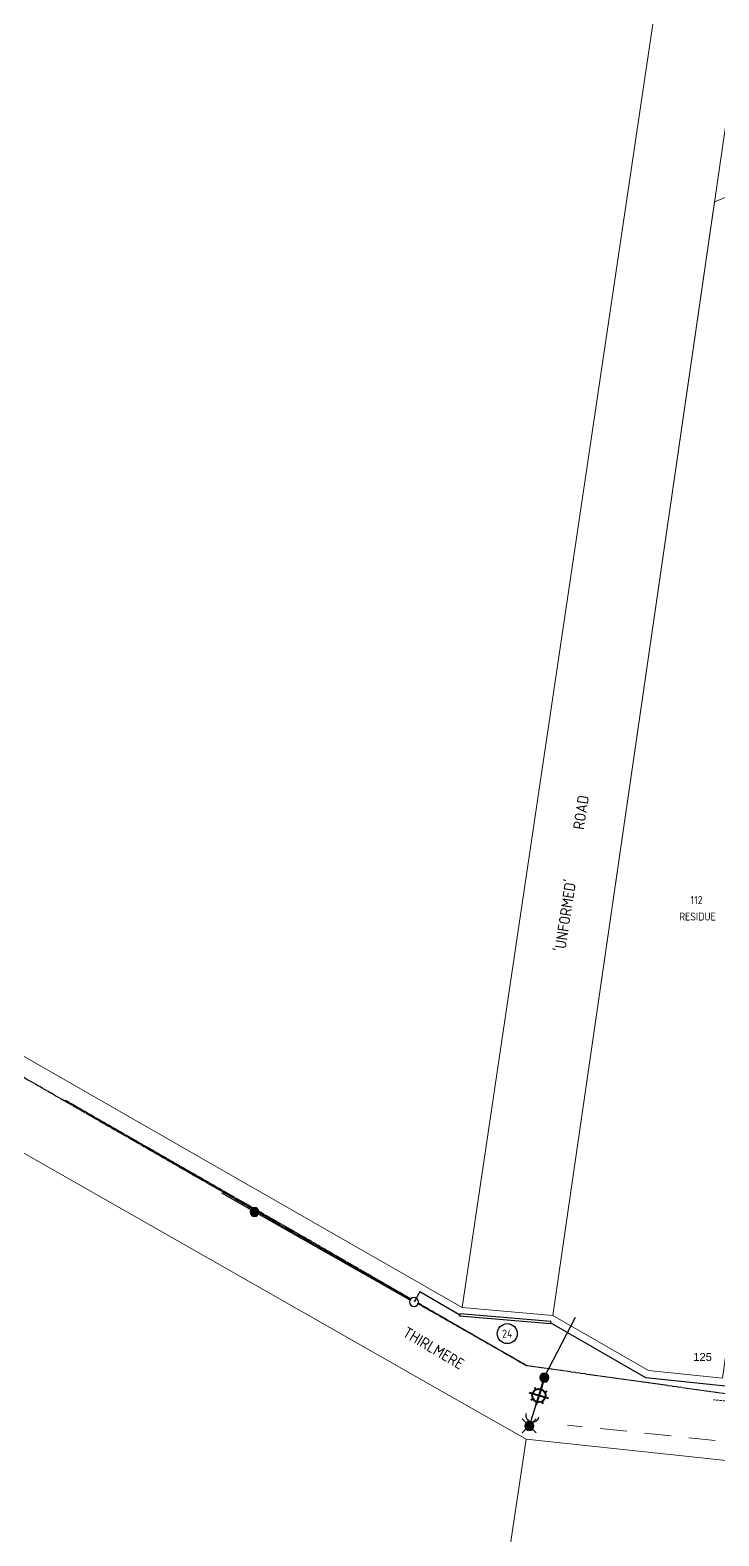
# Model space of a CAD drawing. Header units: metres. Extents: x 276563 to 554027, y 6210407 to 12421560.
# Drawn here: x 276838.7 to 276993.6, y 6210752 to 6211090.7 of the extents above; entities that cross this region are included whole.
import ezdxf
from ezdxf.enums import TextEntityAlignment as Align

# ---------------------------------------------------------------- set-up
doc = ezdxf.new("R2010")
doc.units = ezdxf.units.M
for name, pattern in [('Cable Exist OH', [1, 1, 0]), ('Dash', [5, 3, -2]), ('DASHED', [0.75, 0.5, -0.25])]:
    doc.linetypes.add(name, pattern=pattern)
doc.layers.get('0').update_dxf_attribs({"color": 6})
for name, color, linetype, lineweight in [('Cadastre Developer_SP_EXT', 9, 'Continuous', 5), ('Cadastre Developer_SP_NEW', 2, 'Continuous', 5), ('Cadastre Land Parcels_SP_EXT', 9, 'Continuous', 5), ('Cadastre Road Names_SP_HV_LV_SL_EXT', 9, 'Continuous', 5), ('Cadastre Roads_SP_EXT', 9, 'Continuous', 5)]:
    doc.layers.add(name, color=color, linetype=linetype, lineweight=lineweight)
for name, color, linetype in [('Duct_SP_NEW', 2, 'Continuous'), ('Equip_SP_SL_EXT', 7, 'Continuous'), ('Mains_HV_EXT', 7, 'Continuous'), ('Mains_SL_EXT', 7, 'Continuous'), ('Notes', 7, 'Continuous'), ('Notes_SP_NEW', 2, 'Continuous'), ('OH_Details_SP_MISC', 7, 'Continuous'), ('SupportsOH_SP_MISC', 7, 'Continuous'), ('SupportsOH_SP_TR_HV_LV_SL_EXT', 7, 'Continuous'), ('SupportsOH_SP_TR_HV_LV_SL_NEW', 2, 'Continuous'), ('SupportsUG_SP_LV_EXT', 7, 'Continuous'), ('Trench_SP_NEW', 2, 'Continuous'), ('UG_Details_SP_MISC', 7, 'Continuous')]:
    doc.layers.add(name, color=color, linetype=linetype)
doc.styles.add('iecARIAL', font='arial.ttf', dxfattribs={"height": 2})
doc.styles.add('iecISOCP', font='isocp.shx')
doc.styles.add('LotNum', font='isocp.shx', dxfattribs={"height": 1.8})
doc.styles.add('POLE_LABEL', font='arial.ttf')
doc.styles.get("Standard").update_dxf_attribs({"font": 'arial.ttf'})
doc.linetypes.add('IE Trench HV', pattern='A,7,-0.2,["/",Standard,S=3,R=0,X=0.6,Y=-1.4],-2.5', length=9.7)

# ---------------------------------------------------------------- blocks, each defined once
blk = doc.blocks.new('POLE_EXT')
blk.add_hatch(color=256).paths.add_polyline_path([(-1, 0, 1), (1, 0, 1)])
blk.add_lwpolyline([(-1, 0, 1), (1, 0, 1)], format="xyb", close=True)
for tag, height, flags, p in [('pNumber', 2.5, 8, (-17.84, 2.07)), ('OWNED_BY', 0.2, 9, (1.35, -0.4)), ('SPECIAL_USE', 0.2, 9, (1.35, -0.8)), ('STATE', 0.2, 9, (1.35, -1)), ('cLV', 0.2, 9, (1.35, -1.4)), ('hDepth', 0.2, 9, (1.35, -1.6)), ('hDia', 0.2, 9, (1.35, -1.8)), ('cHV', 0.2, 9, (1.35, -2)), ('cLinedev', 0.2, 9, (1.35, -3.4)), ('PARENT', 0.2, 9, (1.35, -0.6)), ('USAGE', 0.2, 9, (1.35, -1.2)), ('LBRACKET', 0.2, 9, (1.35, -2.2)), ('LExisting', 0.2, 9, (1.35, -2.4)), ('LANTNUMBER', 0.2, 9, (1.35, -2.6)), ('LOther', 0.2, 9, (1.35, -2.8)), ('LRemove', 0.2, 9, (1.35, -3)), ('LEGEND', 0.2, 9, (1.35, -3.2)), ('pExisting', 0.2, 9, (1.35, -3.8)), ('pFooting', 0.2, 9, (1.35, -4.4)), ('pNew', 0.2, 9, (1.35, -4.6)), ('pRelocate', 0.2, 9, (1.35, -5)), ('pRemove', 0.2, 9, (1.35, -5.2)), ('pReplace', 0.2, 9, (1.35, -5.4)), ('pStay', 0.2, 9, (1.35, -5.6)), ('pType', 0.2, 9, (1.35, -5.8)), ('cspan', 0.2, 9, (1.35, -6)), ('STREETNAME', 0.2, 9, (1.35, -6.2)), ('SUBURB', 0.2, 9, (1.35, -6.4)), ('LOCATION', 0.2, 9, (1.35, -3.6)), ('PFNUMBER', 0.2, 9, (1.35, -4)), ('NEWPFNUMBER', 0.2, 9, (1.35, -4.2)), ('NOTES', 0.2, 9, (1.35, -6.6)), ('MAINTAINED_BY', 0.2, 9, (1.36, -6.81)), ('OPERATED_BY', 0.2, 9, (1.36, -7.01))]:
    blk.add_attdef(tag, text='', height=height, dxfattribs=dict(flags=flags)).set_placement(p, align=Align.MIDDLE_LEFT)
at = {"style": 'POLE_LABEL'}
for tag, height, flags, p in [('STRUCTURE_PLANT_NUMBER', 0.2, 9, (1.35, 0.03)), ('ASSET_NUM', 2.5, 8, (2, 2)), ('STREET_CODE', 0.2, 9, (1.35, -0.2))]:
    blk.add_attdef(tag, text='', height=height, dxfattribs=dict(at, flags=flags)).set_placement(p, align=Align.MIDDLE_LEFT)
at = {"flags": 1}
blk.add_attdef('Z', (1.35, -7.33), '', height=0.2, dxfattribs=at)
blk = doc.blocks.new('SL_LANTERN_EXT')
at = {"lineweight": 40}
for p, q in [((-2.25, 4.22), (2.25, 4.22)), ((-1.46, 5.68), (-1.06, 5.28)), ((0, 1.97), (0, 6.47)), ((1.46, 5.68), (1.06, 5.28)), ((-1.46, 2.76), (-1.06, 3.16)), ((0, 0), (0, 2.72)), ((1.46, 2.76), (1.06, 3.16))]:
    blk.add_line(p, q, dxfattribs=at)
blk.add_circle((0, 4.22), 1.5, dxfattribs=at)
at = {"style": 'iecARIAL', "flags": 8}
blk.add_attdef('ASSET_NUM', (1.5, 1.5), '', height=2.5, dxfattribs=at)
for tag, p, height, flags in [('OPERATING_VOLTAGE', (0.98, -1.65), 0.2, 9), ('ORIENTATION', (0.98, -1.85), 0.2, 9), ('OWNED_BY', (0.98, -2.05), 0.2, 9), ('STATE', (0.98, -2.25), 0.2, 9), ('CONSTRUCTED_VOLTAGE', (0.98, -0.65), 0.2, 9), ('CONTROL_TYPE', (0.98, -0.85), 0.2, 9), ('LANTERN_PURPOSE', (0.98, -1.05), 0.2, 9), ('LANTERN_TYPE', (0.98, -1.25), 0.2, 9), ('NO_PHASES', (0.98, -1.45), 0.2, 9), ('USAGE', (0.98, -2.45), 0.2, 9), ('CEXIST', (0.98, -2.65), 0.2, 9), ('CNEW', (0.98, -2.85), 0.2, 9), ('CNUMBER', (0.98, -3.05), 0.2, 9), ('CREMOVE', (0.98, -3.25), 0.2, 9), ('CREPLACE', (0.98, -3.45), 0.2, 9), ('LNUMBER', (2.18, -3.25), 2.5, 8), ('LKINGHEIGHT', (0.98, -3.65), 0.2, 9), ('LBRACKET', (0.98, -3.85), 0.2, 9), ('LBRACKETVOCAB', (0.98, -4.05), 0.2, 9), ('LCATEGORY', (0.98, -4.25), 0.2, 9), ('LCHARGE1', (0.98, -4.45), 0.2, 9), ('LCHARGE1PERCENT', (0.98, -4.65), 0.2, 9), ('LCHARGE2', (0.98, -4.85), 0.2, 9), ('LCHARGE2PERCENT', (0.98, -5.05), 0.2, 9), ('LCHARGE3', (0.98, -5.25), 0.2, 9), ('LCHARGE3PERCENT', (0.98, -5.45), 0.2, 9), ('LEXIST', (0.98, -5.65), 0.2, 9), ('LLAMP', (0.98, -5.85), 0.2, 9), ('LLAMPVOCAB', (0.98, -6.05), 0.2, 9), ('LMAST', (0.98, -6.25), 0.2, 9), ('LMASTVOCAB', (0.98, -6.45), 0.2, 9), ('LNEW', (0.98, -6.65), 0.2, 9), ('LANTNUMBER', (0.98, -6.85), 0.2, 9), ('STREETNAME', (0.98, -9.25), 0.2, 9), ('SUBURB', (0.98, -9.45), 0.2, 1), ('LOUTREACH', (0.98, -7.25), 0.2, 9), ('LOUTREACHVOCAB', (0.98, -7.45), 0.2, 9), ('LRATECODE', (0.98, -7.65), 0.2, 9), ('LREMOVE', (0.98, -7.85), 0.2, 9), ('LREPLACE', (0.98, -8.05), 0.2, 9), ('LTYPE', (0.98, -8.25), 0.2, 9), ('LTYPEVOCAB', (0.98, -8.45), 0.2, 9), ('LEGEND', (0.98, -8.65), 0.2, 9), ('LOCATION', (0.98, -8.85), 0.2, 9), ('NOTES', (0.98, -9.05), 0.2, 9)]:
    blk.add_attdef(tag, p, '', height=height, dxfattribs=dict(flags=flags))
blk = doc.blocks.new('STAY_EXT')
at = {"linetype": 'Continuous', "ltscale": 0.3}
blk.add_line((0, 0), (-7.17, 0), dxfattribs=at)
blk.add_arc((-5.67, 0), 1.5, 90, 270)
blk = doc.blocks.new('POLE_NEW')
for tag, height, flags, p in [('pNumber', 2.5, 8, (-17.84, 2.07)), ('OWNED_BY', 0.2, 9, (1.15, -0.4)), ('SPECIAL_USE', 0.2, 9, (1.15, -0.8)), ('STATE', 0.2, 9, (1.15, -1)), ('cLV', 0.2, 9, (1.15, -1.4)), ('hDepth', 0.2, 9, (1.15, -1.6)), ('hDia', 0.2, 9, (1.15, -1.8)), ('cHV', 0.2, 9, (1.15, -2)), ('cLinedev', 0.2, 9, (1.15, -3.4)), ('PARENT', 0.2, 9, (1.15, -0.6)), ('USAGE', 0.2, 9, (1.15, -1.2)), ('LBRACKET', 0.2, 9, (1.15, -2.2)), ('LExisting', 0.2, 9, (1.15, -2.4)), ('LANTNUMBER', 0.2, 9, (1.15, -2.6)), ('LOther', 0.2, 9, (1.15, -2.8)), ('LRemove', 0.2, 9, (1.15, -3)), ('LEGEND', 0.2, 9, (1.15, -3.2)), ('pExisting', 0.2, 9, (1.15, -3.6)), ('pFooting', 0.2, 9, (1.15, -4.2)), ('pNew', 0.2, 9, (1.15, -4.4)), ('pRelocate', 0.2, 9, (1.15, -4.8)), ('pRemove', 0.2, 9, (1.15, -5)), ('pReplace', 0.2, 9, (1.15, -5.2)), ('pStay', 0.2, 9, (1.15, -5.4)), ('pType', 0.2, 9, (1.15, -5.6)), ('cspan', 0.2, 9, (1.15, -5.8)), ('SUBURB', 0.2, 9, (1.15, -6)), ('STREETNAME', 0.2, 9, (1.15, -6.2)), ('PFNUMBER', 0.2, 9, (1.15, -3.8)), ('NEWPFNUMBER', 0.2, 9, (1.15, -4)), ('LOCATION', 0.2, 9, (1.15, -6.4)), ('NOTES', 0.2, 9, (1.15, -6.6)), ('OPERATED_BY', 0.2, 9, (1.15, -6.89)), ('MAINTAINED_BY', 0.2, 9, (1.15, -7.22))]:
    blk.add_attdef(tag, text='', height=height, dxfattribs=dict(flags=flags)).set_placement(p, align=Align.MIDDLE_LEFT)
at = {"style": 'POLE_LABEL'}
for tag, height, flags, p in [('STRUCTURE_PLANT_NUMBER', 0.2, 9, (1.15, 0.09)), ('ASSET_NUM', 2.5, 8, (2, 2)), ('STREET_CODE', 0.2, 9, (1.15, -0.2))]:
    blk.add_attdef(tag, text='', height=height, dxfattribs=dict(at, flags=flags)).set_placement(p, align=Align.MIDDLE_LEFT)
at = {"flags": 1}
blk.add_attdef('Z', (1.15, -7.59), '', height=0.2, dxfattribs=at)
blk.add_wipeout([(0.07, 1), (-0.06, 1), (-0.18, 0.98), (-0.3, 0.95), (-0.42, 0.91), (-0.53, 0.85), (-0.63, 0.77), (-0.73, 0.69), (-0.81, 0.59), (-0.87, 0.49), (-0.93, 0.37), (-0.97, 0.25), (-0.99, 0.13), (-1, 0.01), (-0.99, -0.12), (-0.97, -0.24), (-0.93, -0.36), (-0.88, -0.48), (-0.81, -0.58), (-0.73, -0.68), (-0.64, -0.77), (-0.54, -0.84), (-0.43, -0.9), (-0.31, -0.95), (-0.19, -0.98), (-0.07, -1), (0.06, -1), (0.18, -0.98), (0.3, -0.95), (0.42, -0.91), (0.53, -0.85), (0.63, -0.77), (0.73, -0.69), (0.81, -0.59), (0.87, -0.49), (0.93, -0.37), (0.97, -0.25), (0.99, -0.13), (1, -0.01), (0.99, 0.12), (0.97, 0.24), (0.93, 0.36), (0.88, 0.48), (0.81, 0.58), (0.73, 0.68), (0.64, 0.77), (0.54, 0.84), (0.43, 0.9), (0.31, 0.95), (0.19, 0.98)])
at = {"lineweight": -3}
blk.add_lwpolyline([(-1, 0, 1), (1, 0, 1)], format="xyb", close=True, dxfattribs=at)
blk = doc.blocks.new('DUCT_INDICATOR')
blk.add_circle((0, 0), 2.25)
blk.add_attdef('CODE', text='', height=1.8).set_placement((0, 0), align=Align.MIDDLE_CENTER)
at = {"flags": 1}
blk.add_attdef('Z', (0, 0), '', height=0.2, dxfattribs=at)
blk = doc.blocks.new('POLE_DEL')
h = blk.add_hatch(color=256)
edge = h.paths.add_edge_path()
edge.add_arc((0, 0), 1, 180, 360)
edge.add_arc((0, 0), 1, 0, 180)
for p, q in [((-1.58, 1.58), (1.58, -1.58)), ((-1.58, -1.58), (1.58, 1.58))]:
    blk.add_line(p, q)
blk.add_lwpolyline([(-1, 0, 1), (1, 0, 1)], format="xyb", close=True)
for tag, height, flags, p in [('pNumber', 2.5, 8, (0, 2.07)), ('OWNED_BY', 0.2, 9, (0, -0.4)), ('SPECIAL_USE', 0.2, 9, (0, -0.6)), ('STATE', 0.2, 9, (0, -0.8)), ('cLV', 0.2, 9, (0, -1.2)), ('cHV', 0.2, 9, (0, -1.8)), ('cLinedev', 0.2, 9, (0, -3.2)), ('USAGE', 0.2, 9, (0, -1)), ('hDepth', 0.2, 9, (0, -1.4)), ('hDia', 0.2, 9, (0, -1.6)), ('LBRACKET', 0.2, 9, (0, -2)), ('LExisting', 0.2, 9, (0, -2.2)), ('LANTNUMBER', 0.2, 9, (0, -2.4)), ('LOther', 0.2, 9, (0, -2.6)), ('LRemove', 0.2, 9, (0, -2.8)), ('LEGEND', 0.2, 9, (0, -3)), ('pExisting', 0.2, 9, (0, -3.4)), ('cspan', 0.2, 9, (0, -5.6)), ('SUBURB', 0.2, 9, (0, -5.8)), ('STREETNAME', 0.2, 9, (0, -6)), ('PFNUMBER', 0.2, 9, (0, -3.6)), ('NEWPFNUMBER', 0.2, 9, (0, -3.8)), ('pFooting', 0.2, 9, (0, -4)), ('pNew', 0.2, 9, (0, -4.2)), ('pRelocate', 0.2, 9, (0, -4.6)), ('pRemove', 0.2, 9, (0, -4.8)), ('pReplace', 0.2, 9, (0, -5)), ('pStay', 0.2, 9, (0, -5.2)), ('pType', 0.2, 9, (0, -5.4)), ('LOCATION', 0.2, 9, (0, -6.2)), ('NOTES', 0.2, 9, (0, -6.4))]:
    blk.add_attdef(tag, text='', height=height, dxfattribs=dict(flags=flags)).set_placement(p, align=Align.MIDDLE_LEFT)
at = {"flags": 1}
blk.add_attdef('Z', (0, 0), '', height=0.2, dxfattribs=at)
at = {"style": 'POLE_LABEL', "flags": 9}
blk.add_attdef('STREET_CODE', text='', height=0.2, dxfattribs=at).set_placement((0, -0.2), align=Align.MIDDLE_LEFT)

msp = doc.modelspace()

# ---------------------------------------------------------------- linework, layer by layer
at = {"layer": 'Cadastre Land Parcels_SP_EXT', "linetype": 'Continuous'}
for points in [[(276952.79, 6211210.78), (276929.95, 6211209.79), (276907.51, 6211199.66), (276888.65, 6211204.23), (276879.27, 6211204.55), (276878.85, 6211204.55), (276870.22, 6211189.52), (276719.56, 6210927.42), (276877.1, 6210837.05), (276935.85, 6210803.35), (276987.77, 6211152.72), (276945.96, 6211159.25), (276952.79, 6211210.78)], [(276932.94, 6210783.61), (276772.4, 6210875.09), (276614.26, 6210965.23), (276614.07, 6210964.89), (276563.08, 6210876.19), (276741.61, 6210775.96), (276879.83, 6210698.31), (276934.34, 6210667.68), (276950.27, 6210773.74), (276932.94, 6210783.61)], [(277100.65, 6210757.69), (276950.27, 6210773.74), (276934.34, 6210667.68), (276914.84, 6210538.46), (276908.6, 6210496.98), (276901.06, 6210447.03), (276944.21, 6210440.66), (277004.41, 6210431.75), (277052.77, 6210424.59), (277074.6, 6210576.28), (277100.65, 6210757.69)]]:
    msp.add_lwpolyline(points, close=True, dxfattribs=at)
at = {"layer": 'Cadastre Land Parcels_SP_EXT', "color": 3, "linetype": 'Continuous'}
msp.add_lwpolyline([(277033.96, 6211068.99), (276992.63, 6211052.07), (276956.29, 6210801.61), (276977.74, 6210789.23), (276994.41, 6210787.47), (277033.96, 6211068.99)], close=True, dxfattribs=at)
at = {"layer": 'Cadastre Roads_SP_EXT', "linetype": 'Continuous'}
msp.add_lwpolyline([(276987.77, 6211152.72), (276935.85, 6210803.35), (276944.32, 6210802.63), (276956.29, 6210801.61), (276999.59, 6211100.02)], dxfattribs=at)
at = {"layer": 'Duct_SP_NEW'}
for p, q in [((276935.35, 6210801.95), (276935.33, 6210801.69)), ((276955.79, 6210800.21), (276935.35, 6210801.95)), ((276935.31, 6210801.43), (276935.33, 6210801.69)), ((276955.75, 6210799.69), (276935.31, 6210801.43)), ((276955.75, 6210799.69), (276955.77, 6210799.95)), ((276955.79, 6210800.21), (276955.77, 6210799.95))]:
    msp.add_line(p, q, dxfattribs=at)
at = {"layer": 'Mains_HV_EXT', "linetype": 'Cable Exist OH'}
msp.add_lwpolyline([(277027.44, 6210779.95), (277009.25, 6210781.97), (276950.43, 6210790.27), (276903.56, 6210816.97), (276687.76, 6210941.15)], dxfattribs=at)
at = {"layer": 'Mains_SL_EXT', "linetype": 'Cable Exist OH'}
for points in [[(276846.7, 6210849.98), (276901.33, 6210818.64), (276950.43, 6210790.27)], [(277126.54, 6210769.58), (277027.44, 6210779.95), (277009.25, 6210781.97), (276950.43, 6210790.27)]]:
    msp.add_lwpolyline(points, dxfattribs=at)
at = {"layer": 'Notes', "linetype": 'Continuous'}
msp.add_line((276954.34, 6210787.61), (276961.34, 6210801.21), dxfattribs=at)
at = {"layer": 'OH_Details_SP_MISC', "color": 7, "linetype": 'Continuous', "flags": 128}
for points in [[(276889.17, 6210824.88), (276881.82, 6210829.09)], [(276924.15, 6210805.06), (276889.17, 6210824.88)]]:
    msp.add_lwpolyline(points, dxfattribs=at)
at = {"layer": 'Trench_SP_NEW', "linetype": 'IE Trench HV', "ltscale": 0.8, "flags": 128}
msp.add_lwpolyline([(277010.11, 6210784.1), (276977.21, 6210787.58), (276955.77, 6210799.95)], dxfattribs=at)
at = {"layer": 'UG_Details_SP_MISC', "color": 8, "linetype": 'DASHED', "lineweight": 0}
msp.add_line((277025.61, 6210779.29), (276992.41, 6210782.62), dxfattribs=at)
at = {"layer": 'UG_Details_SP_MISC', "color": 8, "linetype": 'Dash', "lineweight": 0, "ltscale": 2}
msp.add_line((277191.75, 6210753.03), (276959.58, 6210776.9), dxfattribs=at)

# ---------------------------------------------------------------- block references
at = {"layer": 'Equip_SP_SL_EXT', "rotation": 163.2447828843466}
msp.add_blockref('SL_LANTERN_EXT', (276954.34, 6210787.61), dxfattribs=at)
at = {"layer": 'Notes_SP_NEW', "linetype": 'Dash'}
ref = msp.add_blockref('DUCT_INDICATOR', (276946.02, 6210797.5), dxfattribs=at)
ref.add_attrib('CODE', '24', dxfattribs={"layer": '0', "height": 1.8, "style": 'iecISOCP'}).set_placement((276946.02, 6210797.5), align=Align.MIDDLE_CENTER)
at = {"layer": 'SupportsOH_SP_MISC', "rotation": 72.80100352028096}
msp.add_blockref('STAY_EXT', (276953.38, 6210784.54), dxfattribs=at)
at = {"layer": 'SupportsOH_SP_TR_HV_LV_SL_EXT'}
for p in [(276889.17, 6210824.88), (276954.34, 6210787.61)]:
    msp.add_blockref('POLE_EXT', p, dxfattribs=at)
at = {"layer": 'SupportsUG_SP_LV_EXT'}
msp.add_blockref('POLE_DEL', (276950.97, 6210776.74), dxfattribs=at)

# ---------------------------------------------------------------- texts
at = {"layer": 'Cadastre Developer_SP_EXT'}
msp.add_text('125', height=1.8, dxfattribs=at).set_placement((276987.84, 6210791.35))
at = {"layer": 'Cadastre Developer_SP_NEW', "color": 3, "style": 'LotNum'}
for s, p in [('112', (276987.23, 6210894.13)), ('RESIDUE', (276984.66, 6210890.42))]:
    msp.add_text(s, height=1.8, dxfattribs=at).set_placement(p)
at = {"layer": 'Cadastre Road Names_SP_HV_LV_SL_EXT', "color": 7, "linetype": 'Continuous', "ltscale": 0.3, "char_height": 2.5, "attachment_point": 1, "style": 'iecISOCP'}
for s, width, gutter_width, insert, rotation in [("\\pi15.286;{\\C8;'UNFORMED'        ROAD}", 63.7145, 4, (276954.31, 6210868.53), 81.3701), ('\\pi10.278;{\\C2;THIRLMERE}', 36.0551, 1, (276914.66, 6210804.38), 329.5549)]:
    msp.add_mtext_dynamic_manual_height_columns(s, width=width, gutter_width=gutter_width, heights=[0], dxfattribs=dict(at, insert=insert, rotation=rotation))

# ---------------------------------------------------------------- next in the draw order: block references
at = {"layer": 'SupportsOH_SP_TR_HV_LV_SL_NEW', "color": 7}
msp.add_blockref('POLE_NEW', (276925.05, 6210804.62), dxfattribs=at)

# ---------------------------------------------------------------- next in the draw order: linework, layer by layer
at = {"layer": 'Trench_SP_NEW', "linetype": 'IE Trench HV', "ltscale": 0.8, "flags": 128}
msp.add_lwpolyline([(276935.33, 6210801.69), (276926.34, 6210806.87), (276925.05, 6210804.62)], dxfattribs=at)

doc.saveas('drawing.dxf')
